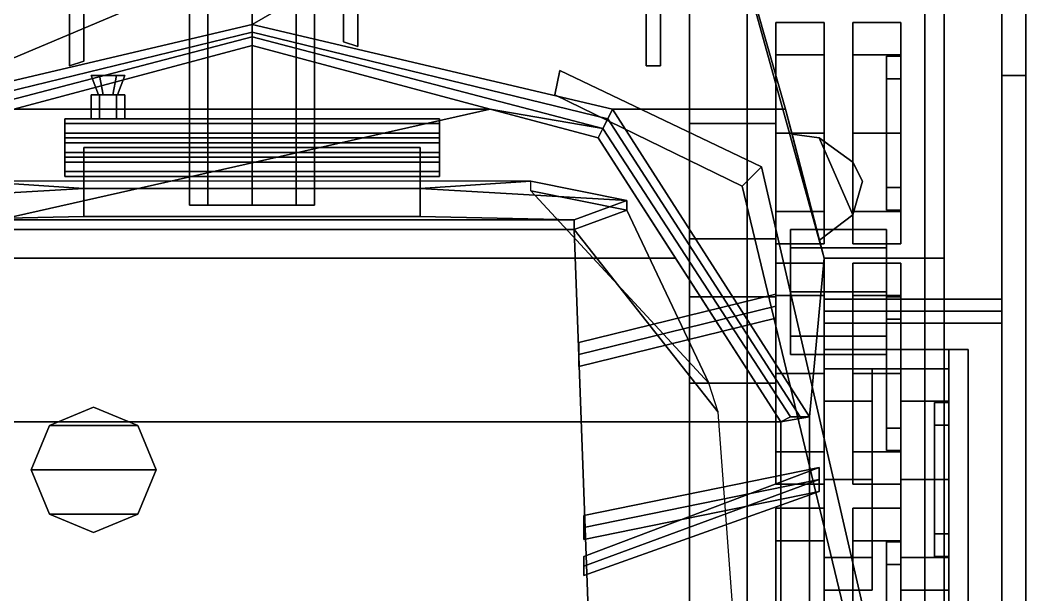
# Model space of a CAD drawing. Header units: millimetres. Extents: x -1.6 to 3, y -3 to 9.
# Drawn here: x -0.483 to 1.61, y -0.11 to 1.085 of the extents above; entities that cross this region are included whole.
import ezdxf

# ---------------------------------------------------------------- set-up
doc = ezdxf.new("R2010")
doc.units = ezdxf.units.MM
for name, color, linetype in [('mantlet', 5, 'Continuous'), ('mudguards', 6, 'Continuous'), ('screens', 4, 'Continuous'), ('tracks', 3, 'Continuous'), ('turret', 2, 'Continuous'), ('wheels', 2, 'Continuous')]:
    doc.layers.add(name, color=color, linetype=linetype)

msp = doc.modelspace()

# ---------------------------------------------------------------- linework, layer by layer
for points in [[(0.91, -2.1, 0.92), (0.91, -1.97, 0.38), (0.91, 2.22, 0.38), (0.91, 2.72, 0.92)], [(0.91, -2.43, 1.17), (0.91, -2.43, 0.92), (0.91, 2.72, 0.92), (0.91, 2.65, 1.17)], [(0.91, -0.99, 1.26), (0.91, -0.99, 1.17), (0.91, 2.65, 1.17), (0.91, 1.67, 1.26)], [(0.91, 2.22, 0.38), (0.91, -1.97, 0.38), (-0.91, -1.97, 0.38), (-0.91, 2.22, 0.38)], [(-0.91, 1.6, 1.59), (-1.11, 0.9, 1.67), (-0.75, 0.9, 1.67), (0.91, 1.6, 1.59)], [(0.91, 1.6, 1.59), (-0.75, 0.9, 1.67), (0, 1.076, 1.6499), (0.91, 1.6, 1.59)], [(0, 1.076, 1.6499), (0.75, 0.9, 1.67), (1.11, 0.9, 1.67), (0.91, 1.6, 1.59)], [(1.11, 0.9, 1.67), (1.11, 0.9, 1.26), (0.91, 1.6, 1.26), (0.91, 1.6, 1.59)], [(0.82, 0.99, 1.7006), (0.85, 0.99, 1.7006), (0.85, 1.3, 1.6651), (0.82, 1.29, 1.6663)], [(0.85, 1.3, 1.6651), (0.85, 0.99, 1.7006), (0.85, 0.99, 1.6597), (0.85, 1.3, 1.6243)], [(0.82, 1.29, 1.6254), (0.82, 0.99, 1.6597), (0.82, 0.99, 1.7006), (0.82, 1.29, 1.6663)], [(0.19, 1.04, 1.6949), (0.22, 1.03, 1.696), (0.22, 1.25, 1.6709), (0.19, 1.25, 1.6709)], [(0.19, 1.25, 1.63), (0.19, 1.04, 1.654), (0.19, 1.04, 1.6949), (0.19, 1.25, 1.6709)], [(0.22, 1.25, 1.6709), (0.22, 1.03, 1.696), (0.22, 1.03, 1.6551), (0.22, 1.25, 1.63)], [(-0.38, 0.99, 1.7006), (-0.35, 1, 1.6994), (-0.35, 1.19, 1.6777), (-0.38, 1.19, 1.6777)], [(-0.38, 1.19, 1.6369), (-0.38, 0.99, 1.6597), (-0.38, 0.99, 1.7006), (-0.38, 1.19, 1.6777)], [(-0.35, 1.19, 1.6777), (-0.35, 1, 1.6994), (-0.35, 1, 1.6586), (-0.35, 1.19, 1.6369)], [(0, 1.076, 1.6499), (-0.75, 0.9, 1.67), (-0.74, 0.88, 1.71), (0, 1.06, 1.69)], [(0, 1.06, 1.69), (0.74, 0.88, 1.71), (0.75, 0.9, 1.67), (0, 1.076, 1.6499)], [(-0.74, 0.88, 1.71), (-0.73, 0.86, 1.71), (0, 1.05, 1.69), (0, 1.06, 1.69)], [(0, 1.05, 1.69), (-0.73, 0.86, 1.71), (-0.4955, 0.9, 1.67), (0, 1.0324, 1.6549)], [(0, 1.05, 1.69), (0.73, 0.86, 1.71), (0.74, 0.88, 1.71), (0, 1.06, 1.69)], [(0, 1.0324, 1.6549), (0.4955, 0.9, 1.67), (0.73, 0.86, 1.71), (0, 1.05, 1.69)], [(0, 1.0324, 1.6549), (-0.4955, 0.9, 1.67), (0.4955, 0.9, 1.67), (0, 1.0324, 1.6549)], [(0.19, 1.04, 1.654), (0.22, 1.03, 1.6551), (0.22, 1.03, 1.696), (0.19, 1.04, 1.6949)], [(-0.38, 0.99, 1.6597), (-0.35, 1, 1.6586), (-0.35, 1, 1.6994), (-0.38, 0.99, 1.7006)], [(0.82, 0.99, 1.6597), (0.85, 0.99, 1.6597), (0.85, 0.99, 1.7006), (0.82, 0.99, 1.7006)], [(0.4955, 0.9, 1.67), (-0.881, 0.59, 1.67), (0.881, 0.59, 1.67), (0.72, 0.84, 1.67)], [(-0.72, 0.84, 1.67), (-0.881, 0.59, 1.67), (0.4955, 0.9, 1.67), (-0.4955, 0.9, 1.67)], [(0.4955, 0.9, 1.67), (0.72, 0.84, 1.67), (0.73, 0.86, 1.71)], [(0.74, 0.88, 1.71), (1.14, 0.26, 1.71), (1.16, 0.26, 1.67), (0.75, 0.9, 1.67)], [(0.75, 0.9, 1.67), (1.16, 0.26, 1.67), (1.19, 0.59, 1.67), (1.11, 0.9, 1.67)], [(1.1803, 0.6277, 1.43), (1.19, 0.59, 1.26), (1.11, 0.9, 1.26), (1.1234, 0.8481, 1.43)], [(1.1234, 0.8481, 1.65), (1.1234, 0.8481, 1.43), (1.11, 0.9, 1.26), (1.11, 0.9, 1.67)], [(1.19, 0.59, 1.67), (1.1803, 0.6277, 1.65), (1.1234, 0.8481, 1.65), (1.11, 0.9, 1.67)], [(0.73, 0.86, 1.71), (1.12, 0.26, 1.71), (1.14, 0.26, 1.71), (0.74, 0.88, 1.71)], [(0.72, 0.84, 1.67), (1.1, 0.25, 1.67), (1.12, 0.26, 1.71), (0.73, 0.86, 1.71)], [(1.09, 0.63, 0.51), (1.09, 0.87, 0.24), (0.91, 0.87, 0.24), (0.91, 0.63, 0.51)], [(0.91, 0.87, 0.17), (0.91, 0.87, 0.24), (1.09, 0.87, 0.24), (1.09, 0.87, 0.17)], [(0.91, 0.87, 0.24), (0.91, 0.33, 0.24), (0.91, 0.4233, 0.38), (0.91, 0.7456, 0.38)], [(0.91, 0.33, 0.17), (0.91, 0.87, 0.17), (1.09, 0.87, 0.17), (1.09, 0.33, 0.17)], [(0.91, 0.33, 0.24), (0.91, 0.87, 0.24), (0.91, 0.87, 0.17), (0.91, 0.33, 0.17)], [(1.09, 0.51, 0.51), (1.09, 0.33, 0.24), (1.09, 0.87, 0.24), (1.09, 0.63, 0.51)], [(1.09, 0.87, 0.17), (1.09, 0.87, 0.24), (1.09, 0.33, 0.24), (1.09, 0.33, 0.17)], [(1.18, 0.84, 1.43), (1.25, 0.68, 1.43), (1.1803, 0.6277, 1.43), (1.1234, 0.8481, 1.43)], [(1.1803, 0.6277, 1.65), (1.25, 0.68, 1.65), (1.18, 0.84, 1.65), (1.1234, 0.8481, 1.65)], [(1.1234, 0.8481, 1.65), (1.18, 0.84, 1.65), (1.18, 0.84, 1.43), (1.1234, 0.8481, 1.43)], [(1.25, 0.79, 1.43), (1.27, 0.75, 1.43), (1.25, 0.68, 1.43), (1.18, 0.84, 1.43)], [(1.25, 0.68, 1.65), (1.27, 0.75, 1.65), (1.25, 0.79, 1.65), (1.18, 0.84, 1.65)], [(1.18, 0.84, 1.65), (1.25, 0.79, 1.65), (1.25, 0.79, 1.43), (1.18, 0.84, 1.43)], [(1.25, 0.79, 1.65), (1.27, 0.75, 1.65), (1.27, 0.75, 1.43), (1.25, 0.79, 1.43)], [(1.25, 0.68, 1.43), (1.27, 0.75, 1.43), (1.27, 0.75, 1.65), (1.25, 0.68, 1.65)], [(1.1803, 0.6277, 1.43), (1.25, 0.68, 1.43), (1.25, 0.68, 1.65), (1.1803, 0.6277, 1.65)], [(0.91, 0.63, 0.51), (0.91, 0.51, 0.51), (1.09, 0.51, 0.51), (1.09, 0.63, 0.51)], [(1.19, 0.59, 1.67), (1.19, 0.59, 1.26), (1.1803, 0.6277, 1.43), (1.1803, 0.6277, 1.65)], [(-0.881, 0.59, 1.67), (-1.1, 0.25, 1.67), (1.1, 0.25, 1.67), (0.881, 0.59, 1.67)], [(1.16, -0.68, 1.67), (1.19, -0.99, 1.67), (1.19, 0.59, 1.67), (1.16, 0.26, 1.67)], [(1.19, -0.99, 1.67), (1.19, -0.99, 1.26), (1.19, 0.59, 1.26), (1.19, 0.59, 1.67)], [(0.91, 0.51, 0.51), (0.91, 0.33, 0.24), (1.09, 0.33, 0.24), (1.09, 0.51, 0.51)], [(1.19, 0.4, 1.67), (1.19, 0.36, 1.67), (1.45, 0.36, 1.67), (1.45, 0.4, 1.67)], [(1.45, 0.4, 1.67), (1.45, 0.4, 1.26), (1.19, 0.4, 1.26), (1.19, 0.4, 1.67)], [(1.45, 0.36, 1.67), (1.45, 0.36, 1.39), (1.45, 0.4, 1.39), (1.45, 0.4, 1.67)], [(1.49, 0.4, 1.26), (1.45, 0.4, 1.26), (1.45, 0.4, 1.39), (1.49, 0.4, 1.39)], [(1.49, 0.4, 1.39), (1.45, 0.4, 1.39), (1.45, -0.64, 1.39), (1.49, -0.64, 1.39)], [(1.49, -0.64, 1.39), (1.49, -0.64, 1.26), (1.49, 0.4, 1.26), (1.49, 0.4, 1.39)], [(1.19, 0.36, 1.67), (1.19, 0.36, 1.26), (1.45, 0.36, 1.26), (1.45, 0.36, 1.67)], [(1.45, 0.36, 1.39), (1.45, 0.36, 1.26), (1.45, -0.6, 1.26), (1.45, -0.6, 1.39)], [(1.09, 0.33, 0.17), (1.09, 0.33, 0.24), (0.91, 0.33, 0.24), (0.91, 0.33, 0.17)], [(1.14, 0.26, 1.71), (1.12, 0.26, 1.71), (1.1, 0.25, 1.67), (1.16, 0.26, 1.67)], [(1.1, 0.25, 1.67), (1.1, -0.66, 1.67), (1.16, -0.68, 1.67), (1.16, 0.26, 1.67)], [(-1.1, 0.25, 1.67), (-1.1, -0.66, 1.67), (1.1, -0.66, 1.67), (1.1, 0.25, 1.67)]]:
    msp.add_3dface(points)
at = {"layer": 'mantlet'}
for points in [[(-0.0919, 1.28, 2.0919), (-0.13, 1.28, 2), (-0.13, 0.7, 2), (-0.0919, 0.7, 2.0919)], [(-0.13, 1.28, 2), (-0.0919, 1.28, 1.9081), (-0.0919, 0.7, 1.9081), (-0.13, 0.7, 2)], [(0, 1.28, 2.13), (-0.0919, 1.28, 2.0919), (-0.0919, 0.7, 2.0919), (0, 0.7, 2.13)], [(-0.0919, 1.28, 1.9081), (0, 1.28, 1.87), (0, 0.7, 1.87), (-0.0919, 0.7, 1.9081)], [(0.0919, 1.28, 2.0919), (0, 1.28, 2.13), (0, 0.7, 2.13), (0.0919, 0.7, 2.0919)], [(0, 1.28, 1.87), (0.0919, 1.28, 1.9081), (0.0919, 0.7, 1.9081), (0, 0.7, 1.87)], [(0.13, 1.28, 2), (0.0919, 1.28, 2.0919), (0.0919, 0.7, 2.0919), (0.13, 0.7, 2)], [(0.0919, 1.28, 1.9081), (0.13, 1.28, 2), (0.13, 0.7, 2), (0.0919, 0.7, 1.9081)], [(-0.31, 0.93, 1.9827), (-0.32, 0.93, 2), (-0.335, 0.97, 2), (-0.3175, 0.97, 1.9697)], [(-0.32, 0.93, 2), (-0.31, 0.93, 2.0173), (-0.3175, 0.97, 2.0303), (-0.335, 0.97, 2)], [(-0.265, 0.97, 2), (-0.335, 0.97, 2), (-0.3175, 0.97, 2.0303), (-0.2825, 0.97, 2.0303)], [(-0.2825, 0.97, 1.9697), (-0.3175, 0.97, 1.9697), (-0.335, 0.97, 2), (-0.265, 0.97, 2)], [(-0.29, 0.93, 1.9827), (-0.31, 0.93, 1.9827), (-0.3175, 0.97, 1.9697), (-0.2825, 0.97, 1.9697)], [(-0.31, 0.93, 2.0173), (-0.29, 0.93, 2.0173), (-0.2825, 0.97, 2.0303), (-0.3175, 0.97, 2.0303)], [(-0.28, 0.93, 2), (-0.29, 0.93, 1.9827), (-0.2825, 0.97, 1.9697), (-0.265, 0.97, 2)], [(-0.29, 0.93, 2.0173), (-0.28, 0.93, 2), (-0.265, 0.97, 2), (-0.2825, 0.97, 2.0303)], [(-0.3175, 0.93, 2.0303), (-0.335, 0.93, 2), (-0.335, 0.88, 2), (-0.3175, 0.88, 2.0303)], [(-0.335, 0.93, 2), (-0.3175, 0.93, 1.9697), (-0.3175, 0.88, 1.9697), (-0.335, 0.88, 2)], [(-0.265, 0.93, 2), (-0.335, 0.93, 2), (-0.3175, 0.93, 2.0303), (-0.2825, 0.93, 2.0303)], [(-0.2825, 0.93, 1.9697), (-0.3175, 0.93, 1.9697), (-0.335, 0.93, 2), (-0.265, 0.93, 2)], [(-0.2825, 0.93, 2.0303), (-0.3175, 0.93, 2.0303), (-0.3175, 0.88, 2.0303), (-0.2825, 0.88, 2.0303)], [(-0.3175, 0.93, 1.9697), (-0.2825, 0.93, 1.9697), (-0.2825, 0.88, 1.9697), (-0.3175, 0.88, 1.9697)], [(-0.265, 0.93, 2), (-0.2825, 0.93, 2.0303), (-0.2825, 0.88, 2.0303), (-0.265, 0.88, 2)], [(-0.2825, 0.93, 1.9697), (-0.265, 0.93, 2), (-0.265, 0.88, 2), (-0.2825, 0.88, 1.9697)], [(0.39, 0.88, 2.04), (0.39, 0.88, 1.97), (-0.39, 0.88, 1.97), (-0.39, 0.88, 2.04)], [(-0.39, 0.88, 1.97), (-0.39, 0.84, 1.97), (-0.39, 0.84, 2.04), (-0.39, 0.88, 2.04)], [(0.39, 0.87, 2.06), (0.39, 0.88, 2.04), (-0.39, 0.88, 2.04), (-0.39, 0.87, 2.06)], [(-0.39, 0.88, 2.04), (-0.39, 0.84, 2.04), (-0.39, 0.83, 2.06), (-0.39, 0.87, 2.06)], [(-0.39, 0.85, 1.86), (-0.39, 0.8, 1.82), (-0.39, 0.84, 1.97), (-0.39, 0.88, 1.97)], [(0.39, 0.88, 1.97), (0.39, 0.85, 1.86), (-0.39, 0.85, 1.86), (-0.39, 0.88, 1.97)], [(0.39, 0.84, 2.04), (0.39, 0.84, 1.97), (0.39, 0.88, 1.97), (0.39, 0.88, 2.04)], [(0.39, 0.83, 2.06), (0.39, 0.84, 2.04), (0.39, 0.88, 2.04), (0.39, 0.87, 2.06)], [(0.39, 0.84, 1.97), (0.39, 0.8, 1.82), (0.39, 0.85, 1.86), (0.39, 0.88, 1.97)], [(-0.39, 0.87, 2.06), (-0.39, 0.83, 2.06), (-0.39, 0.77, 2.15), (-0.39, 0.81, 2.17)], [(0.39, 0.81, 2.17), (0.39, 0.87, 2.06), (-0.39, 0.87, 2.06), (-0.39, 0.81, 2.17)], [(0.39, 0.77, 2.15), (0.39, 0.83, 2.06), (0.39, 0.87, 2.06), (0.39, 0.81, 2.17)], [(-0.39, 0.83, 1.79), (-0.39, 0.81, 1.79), (-0.39, 0.8, 1.82), (-0.39, 0.85, 1.86)], [(0.39, 0.85, 1.86), (0.39, 0.83, 1.79), (-0.39, 0.83, 1.79), (-0.39, 0.85, 1.86)], [(-0.39, 0.84, 2.04), (-0.39, 0.84, 1.97), (0.39, 0.84, 1.97), (0.39, 0.84, 2.04)], [(-0.39, 0.83, 2.06), (-0.39, 0.84, 2.04), (0.39, 0.84, 2.04), (0.39, 0.83, 2.06)], [(-0.39, 0.84, 1.97), (-0.39, 0.8, 1.82), (0.39, 0.8, 1.82), (0.39, 0.84, 1.97)], [(0.39, 0.8, 1.82), (0.39, 0.81, 1.79), (0.39, 0.83, 1.79), (0.39, 0.85, 1.86)], [(-0.39, 0.77, 2.15), (-0.39, 0.83, 2.06), (0.39, 0.83, 2.06), (0.39, 0.77, 2.15)], [(0.39, 0.83, 1.79), (0.39, 0.81, 1.79), (-0.39, 0.81, 1.79), (-0.39, 0.83, 1.79)], [(-0.39, 0.81, 2.17), (-0.39, 0.77, 2.15), (-0.39, 0.76, 2.2), (-0.39, 0.79, 2.2)], [(0.39, 0.79, 2.2), (0.39, 0.81, 2.17), (-0.39, 0.81, 2.17), (-0.39, 0.79, 2.2)], [(-0.39, 0.8, 1.82), (-0.39, 0.81, 1.79), (0.39, 0.81, 1.79), (0.39, 0.8, 1.82)], [(0.39, 0.76, 2.2), (0.39, 0.77, 2.15), (0.39, 0.81, 2.17), (0.39, 0.79, 2.2)], [(-0.39, 0.79, 2.2), (-0.39, 0.76, 2.2), (0.39, 0.76, 2.2), (0.39, 0.79, 2.2)], [(-0.39, 0.76, 2.2), (-0.39, 0.77, 2.15), (0.39, 0.77, 2.15), (0.39, 0.76, 2.2)]]:
    msp.add_3dface(points, dxfattribs=at)
at = {"layer": 'mudguards'}
for points in [[(1.44, 1.6, 1.21), (1.44, 0.59, 1.21), (1.19, 0.59, 1.21), (0.91, 1.6, 1.21)], [(0.91, 1.6, 1.26), (1.19, 0.59, 1.26), (1.44, 0.59, 1.26), (1.44, 1.6, 1.26)], [(1.44, 0.59, 1.26), (1.44, 0.59, 1.21), (1.44, 1.6, 1.21), (1.44, 1.6, 1.26)], [(1.19, 0.59, 1.26), (1.19, -0.99, 1.26), (1.44, -0.99, 1.26), (1.44, 0.59, 1.26)], [(1.44, 0.59, 1.21), (1.44, -0.99, 1.21), (1.19, -0.99, 1.21), (1.19, 0.59, 1.21)], [(1.44, -0.99, 1.26), (1.44, -0.99, 1.21), (1.44, 0.59, 1.21), (1.44, 0.59, 1.26)]]:
    msp.add_3dface(points, dxfattribs=at)
at = {"layer": 'screens'}
for points in [[(1.56, 1.39, 0.52), (1.56, -1.56, 0.51), (1.56, -1.56, 1.67), (1.56, 1.39, 1.69)], [(1.61, 1.39, 0.52), (1.61, -1.56, 0.51), (1.56, -1.56, 0.51), (1.56, 1.39, 0.52)], [(1.56, 1.39, 1.69), (1.56, -1.56, 1.67), (1.56, -1.24, 1.71), (1.56, 0.97, 1.71)], [(1.61, 0.97, 1.71), (1.61, 1.39, 1.69), (1.56, 1.39, 1.69), (1.56, 0.97, 1.71)], [(1.61, -1.56, 1.67), (1.61, -1.56, 0.51), (1.61, 1.39, 0.52), (1.61, 1.39, 1.69)], [(1.61, -1.24, 1.71), (1.61, -1.56, 1.67), (1.61, 1.39, 1.69), (1.61, 0.97, 1.71)], [(1.06, 0.78, 1.76), (1.02, 0.74, 1.76), (0.63, 0.93, 1.76), (0.64, 0.98, 1.76)], [(0.63, 0.93, 1.91), (1.02, 0.74, 2.21), (1.06, 0.78, 2.2), (0.64, 0.98, 1.82)], [(0.64, 0.98, 1.76), (0.63, 0.93, 1.76), (0.63, 0.93, 1.91), (0.64, 0.98, 1.82)], [(0.64, 0.98, 1.82), (1.06, 0.78, 2.2), (1.06, 0.78, 1.76), (0.64, 0.98, 1.76)], [(1.56, 0.97, 1.71), (1.56, -1.24, 1.71), (1.61, -1.24, 1.71), (1.61, 0.97, 1.71)], [(0.63, 0.93, 1.76), (1.02, 0.74, 1.76), (1.02, 0.74, 2.21), (0.63, 0.93, 1.91)], [(1.3, -0.26, 1.76), (1.26, -0.26, 1.76), (1.02, 0.74, 1.76), (1.06, 0.78, 1.76)], [(1.02, 0.74, 2.21), (1.26, -0.26, 2.26), (1.3, -0.26, 2.26), (1.06, 0.78, 2.2)], [(1.06, 0.78, 2.2), (1.3, -0.26, 2.26), (1.3, -0.26, 1.76), (1.06, 0.78, 1.76)], [(1.02, 0.74, 1.76), (1.26, -0.26, 1.76), (1.26, -0.26, 2.26), (1.02, 0.74, 2.21)], [(0.68, 0.39, 2.155), (0.68, 0.415, 2.18), (1.09, 0.515, 2.18), (1.09, 0.49, 2.155)], [(0.68, 0.415, 2.18), (0.68, 0.39, 2.205), (1.09, 0.49, 2.205), (1.09, 0.515, 2.18)], [(1.19, 0.48, 1.545), (1.19, 0.505, 1.57), (1.56, 0.505, 1.57), (1.56, 0.48, 1.545)], [(1.19, 0.505, 1.57), (1.19, 0.48, 1.595), (1.56, 0.48, 1.595), (1.56, 0.505, 1.57)], [(0.68, 0.365, 2.18), (0.68, 0.39, 2.155), (1.09, 0.49, 2.155), (1.09, 0.465, 2.18)], [(0.68, 0.39, 2.205), (0.68, 0.365, 2.18), (1.09, 0.465, 2.18), (1.09, 0.49, 2.205)], [(1.19, 0.455, 1.57), (1.19, 0.48, 1.545), (1.56, 0.48, 1.545), (1.56, 0.455, 1.57)], [(1.19, 0.48, 1.595), (1.19, 0.455, 1.57), (1.56, 0.455, 1.57), (1.56, 0.48, 1.595)], [(0.69, 0.03, 2.175), (0.69, 0.055, 2.2), (1.18, 0.155, 2.2), (1.18, 0.13, 2.175)], [(0.69, 0.055, 2.2), (0.69, 0.03, 2.225), (1.18, 0.13, 2.225), (1.18, 0.155, 2.2)], [(0.69, -0.03, 1.83), (0.69, -0.05, 1.855), (1.18, 0.13, 1.855), (1.18, 0.155, 1.83)], [(0.69, -0.05, 1.805), (0.69, -0.03, 1.83), (1.18, 0.155, 1.83), (1.18, 0.13, 1.805)], [(0.69, 0.005, 2.2), (0.69, 0.03, 2.175), (1.18, 0.13, 2.175), (1.18, 0.105, 2.2)], [(0.69, 0.03, 2.225), (0.69, 0.005, 2.2), (1.18, 0.105, 2.2), (1.18, 0.13, 2.225)], [(0.69, -0.05, 1.855), (0.69, -0.07, 1.83), (1.18, 0.105, 1.83), (1.18, 0.13, 1.855)], [(0.69, -0.07, 1.83), (0.69, -0.05, 1.805), (1.18, 0.13, 1.805), (1.18, 0.105, 1.83)]]:
    msp.add_3dface(points, dxfattribs=at)
at = {"layer": 'tracks'}
for points in [[(1.03, 1.84), (1.03, -1.76), (1.03, -1.74, 0.04), (1.03, 1.84, 0.04)], [(1.03, 1.84, 0.04), (1.03, -1.74, 0.04), (1.4, -1.74, 0.04), (1.4, 1.84, 0.04)], [(1.4, 1.84), (1.4, -1.76), (1.03, -1.76), (1.03, 1.84)], [(1.4, 1.84, 1.07), (1.4, -1.09, 1.07), (1.03, -1.09, 1.07), (1.03, 1.84, 1.07)], [(1.03, 1.84, 1.07), (1.03, -1.09, 1.07), (1.03, -1.09, 1.11), (1.03, 1.84, 1.11)], [(1.03, 1.84, 1.11), (1.03, -1.09, 1.11), (1.4, -1.09, 1.11), (1.4, 1.84, 1.11)], [(1.4, -1.74, 0.04), (1.4, -1.76), (1.4, 1.84), (1.4, 1.84, 0.04)], [(1.4, -1.09, 1.11), (1.4, -1.09, 1.07), (1.4, 1.84, 1.07), (1.4, 1.84, 1.11)]]:
    msp.add_3dface(points, dxfattribs=at)
at = {"layer": 'turret'}
for points in [[(0.35, 0.82, 2.01), (0.35, 0.82, 1.97), (-0.35, 0.82, 1.97), (-0.35, 0.82, 2.01)], [(-0.35, 0.82, 1.97), (-0.35, 0.81, 1.94), (-0.35, 0.8, 2.06), (-0.35, 0.82, 2.01)], [(-0.35, 0.82, 2.01), (-0.35, 0.8, 2.06), (0.35, 0.8, 2.06), (0.35, 0.82, 2.01)], [(0.35, 0.82, 1.97), (0.35, 0.81, 1.94), (-0.35, 0.81, 1.94), (-0.35, 0.82, 1.97)], [(0.35, 0.8, 2.06), (0.35, 0.81, 1.94), (0.35, 0.82, 1.97), (0.35, 0.82, 2.01)], [(-0.35, 0.81, 1.94), (-0.35, 0.7348, 1.7708), (-0.35, 0.6768, 2.1547), (-0.35, 0.8, 2.06)], [(0.35, 0.81, 1.94), (0.35, 0.7348, 1.7708), (-0.35, 0.7348, 1.7708), (-0.35, 0.81, 1.94)], [(-0.35, 0.8, 2.06), (-0.35, 0.6768, 2.1547), (0.35, 0.6768, 2.1547), (0.35, 0.8, 2.06)], [(0.35, 0.6768, 2.1547), (0.35, 0.7348, 1.7708), (0.35, 0.81, 1.94), (0.35, 0.8, 2.06)], [(-0.78, 0.71, 1.92), (-0.35, 0.7348, 1.7708), (-0.58, 0.75, 1.67)], [(-0.67, 0.67, 2.2), (-0.35, 0.6768, 2.1547), (-0.35, 0.7348, 1.7708), (-0.78, 0.71, 1.92)], [(0.35, 0.7348, 1.7708), (0.58, 0.75, 1.67), (-0.58, 0.75, 1.67), (-0.35, 0.7348, 1.7708)], [(0.78, 0.71, 1.92), (0.58, 0.75, 1.67), (0.58, 0.75, 1.67), (0.35, 0.7348, 1.7708)], [(0.67, 0.67, 2.2), (0.78, 0.71, 1.92), (0.35, 0.7348, 1.7708), (0.35, 0.6768, 2.1547)], [(0.78, 0.69, 1.92), (0.58, 0.73, 1.67), (0.58, 0.75, 1.67), (0.78, 0.71, 1.92)], [(0.95, 0.33, 1.67), (0.95, 0.33, 1.67), (0.58, 0.73, 1.67), (0.78, 0.69, 1.92)], [(0.67, 0.65, 2.2), (0.78, 0.69, 1.92), (0.78, 0.71, 1.92), (0.67, 0.67, 2.2)], [(0.67, 0.67, 2.2), (0.35, 0.6768, 2.1547), (-0.35, 0.6768, 2.1547), (-0.67, 0.67, 2.2)], [(0.67, 0.65, 2.2), (0.67, 0.67, 2.2), (-0.67, 0.67, 2.2), (-0.67, 0.65, 2.2)], [(0.97, 0.27, 1.67), (0.95, 0.33, 1.67), (0.78, 0.69, 1.92), (0.67, 0.65, 2.2)], [(-0.67, 0.65, 2.2), (-0.7, -0.16, 2.31), (0.7, -0.16, 2.31), (0.67, 0.65, 2.2)], [(0.7, -0.16, 2.31), (1, -0.14, 1.67), (0.97, 0.27, 1.67), (0.67, 0.65, 2.2)], [(-0.4219, 0.2419, 2.33), (-0.33, 0.28, 2.32), (-0.33, 0.28, 2.2502), (-0.4219, 0.2419, 2.2554)], [(-0.2381, 0.2419, 2.33), (-0.33, 0.28, 2.32), (-0.33, 0.28, 2.32), (-0.4219, 0.2419, 2.33)], [(-0.33, 0.28, 2.32), (-0.2381, 0.2419, 2.33), (-0.2381, 0.2419, 2.2554), (-0.33, 0.28, 2.2502)], [(-0.46, 0.15, 2.34), (-0.4219, 0.2419, 2.33), (-0.4219, 0.2419, 2.2554), (-0.46, 0.15, 2.2679)], [(-0.2, 0.15, 2.34), (-0.2381, 0.2419, 2.33), (-0.4219, 0.2419, 2.33), (-0.46, 0.15, 2.34)], [(-0.2381, 0.2419, 2.33), (-0.2, 0.15, 2.34), (-0.2, 0.15, 2.2679), (-0.2381, 0.2419, 2.2554)], [(-0.4219, 0.0581, 2.35), (-0.46, 0.15, 2.34), (-0.46, 0.15, 2.2679), (-0.4219, 0.0581, 2.2804)], [(-0.2381, 0.0581, 2.35), (-0.2, 0.15, 2.34), (-0.46, 0.15, 2.34), (-0.4219, 0.0581, 2.35)], [(-0.2, 0.15, 2.34), (-0.2381, 0.0581, 2.35), (-0.2381, 0.0581, 2.2804), (-0.2, 0.15, 2.2679)], [(-0.33, 0.02, 2.36), (-0.4219, 0.0581, 2.35), (-0.4219, 0.0581, 2.2804), (-0.33, 0.02, 2.2856)], [(-0.33, 0.02, 2.36), (-0.2381, 0.0581, 2.35), (-0.4219, 0.0581, 2.35), (-0.33, 0.02, 2.36)], [(-0.2381, 0.0581, 2.35), (-0.33, 0.02, 2.36), (-0.33, 0.02, 2.2856), (-0.2381, 0.0581, 2.2804)]]:
    msp.add_3dface(points, dxfattribs=at)
at = {"layer": 'wheels'}
for points in [[(1.09, 1.0126, 0.1174), (1.09, 1.08, 0.28), (1.19, 1.08, 0.28), (1.19, 1.0126, 0.1174)], [(1.09, 1.0126, 0.1174), (1.09, 0.85, 0.05), (1.09, 0.6874, 0.1174), (1.09, 1.08, 0.28)], [(1.09, 1.08, 0.28), (1.09, 1.0126, 0.4426), (1.19, 1.0126, 0.4426), (1.19, 1.08, 0.28)], [(1.09, 1.08, 0.28), (1.09, 0.6874, 0.1174), (1.09, 0.62, 0.28), (1.09, 1.0126, 0.4426)], [(1.19, 0.6874, 0.4426), (1.19, 1.08, 0.28), (1.19, 1.0126, 0.4426), (1.19, 0.85, 0.51)], [(1.19, 0.62, 0.28), (1.19, 1.0126, 0.1174), (1.19, 1.08, 0.28), (1.19, 0.6874, 0.4426)], [(1.25, 1.0126, 0.1174), (1.25, 1.08, 0.28), (1.35, 1.08, 0.28), (1.35, 1.0126, 0.1174)], [(1.25, 1.0126, 0.1174), (1.25, 0.85, 0.05), (1.25, 0.6874, 0.1174), (1.25, 1.08, 0.28)], [(1.25, 1.08, 0.28), (1.25, 1.0126, 0.4426), (1.35, 1.0126, 0.4426), (1.35, 1.08, 0.28)], [(1.25, 1.08, 0.28), (1.25, 0.6874, 0.1174), (1.25, 0.62, 0.28), (1.25, 1.0126, 0.4426)], [(1.35, 1.0126, 0.1174), (1.35, 1.08, 0.28), (1.35, 1.01, 0.28), (1.35, 0.9631, 0.1669)], [(1.35, 1.08, 0.28), (1.35, 1.0126, 0.4426), (1.35, 0.9631, 0.3931), (1.35, 1.01, 0.28)], [(1.09, 0.85, 0.05), (1.09, 1.0126, 0.1174), (1.19, 1.0126, 0.1174), (1.19, 0.85, 0.05)], [(1.09, 1.0126, 0.4426), (1.09, 0.62, 0.28), (1.09, 0.6874, 0.4426), (1.09, 0.85, 0.51)], [(1.09, 1.0126, 0.4426), (1.09, 0.85, 0.51), (1.19, 0.85, 0.51), (1.19, 1.0126, 0.4426)], [(1.19, 0.6874, 0.1174), (1.19, 0.85, 0.05), (1.19, 1.0126, 0.1174), (1.19, 0.62, 0.28)], [(1.25, 0.85, 0.05), (1.25, 1.0126, 0.1174), (1.35, 1.0126, 0.1174), (1.35, 0.85, 0.05)], [(1.25, 1.0126, 0.4426), (1.25, 0.62, 0.28), (1.25, 0.6874, 0.4426), (1.25, 0.85, 0.51)], [(1.25, 1.0126, 0.4426), (1.25, 0.85, 0.51), (1.35, 0.85, 0.51), (1.35, 1.0126, 0.4426)], [(1.32, 0.9631, 0.3931), (1.32, 1.01, 0.28), (1.35, 1.01, 0.28), (1.35, 0.9631, 0.3931)], [(1.32, 0.69, 0.28), (1.32, 0.9631, 0.1669), (1.32, 1.01, 0.28), (1.32, 0.7369, 0.3931)], [(1.32, 1.01, 0.28), (1.32, 0.9631, 0.1669), (1.35, 0.9631, 0.1669), (1.35, 1.01, 0.28)], [(1.32, 0.7369, 0.3931), (1.32, 1.01, 0.28), (1.32, 0.9631, 0.3931), (1.32, 0.85, 0.44)], [(1.35, 0.85, 0.05), (1.35, 1.0126, 0.1174), (1.35, 0.9631, 0.1669), (1.35, 0.85, 0.12)], [(1.35, 1.0126, 0.4426), (1.35, 0.85, 0.51), (1.35, 0.85, 0.44), (1.35, 0.9631, 0.3931)], [(1.32, 0.9631, 0.1669), (1.32, 0.85, 0.12), (1.35, 0.85, 0.12), (1.35, 0.9631, 0.1669)], [(1.32, 0.7369, 0.1669), (1.32, 0.85, 0.12), (1.32, 0.9631, 0.1669), (1.32, 0.69, 0.28)], [(1.32, 0.85, 0.44), (1.32, 0.9631, 0.3931), (1.35, 0.9631, 0.3931), (1.35, 0.85, 0.44)], [(1.09, 0.6874, 0.1174), (1.09, 0.85, 0.05), (1.19, 0.85, 0.05), (1.19, 0.6874, 0.1174)], [(1.09, 0.85, 0.51), (1.09, 0.6874, 0.4426), (1.19, 0.6874, 0.4426), (1.19, 0.85, 0.51)], [(1.25, 0.6874, 0.1174), (1.25, 0.85, 0.05), (1.35, 0.85, 0.05), (1.35, 0.6874, 0.1174)], [(1.25, 0.85, 0.51), (1.25, 0.6874, 0.4426), (1.35, 0.6874, 0.4426), (1.35, 0.85, 0.51)], [(1.32, 0.85, 0.12), (1.32, 0.7369, 0.1669), (1.35, 0.7369, 0.1669), (1.35, 0.85, 0.12)], [(1.32, 0.7369, 0.3931), (1.32, 0.85, 0.44), (1.35, 0.85, 0.44), (1.35, 0.7369, 0.3931)], [(1.35, 0.6874, 0.1174), (1.35, 0.85, 0.05), (1.35, 0.85, 0.12), (1.35, 0.7369, 0.1669)], [(1.35, 0.85, 0.51), (1.35, 0.6874, 0.4426), (1.35, 0.7369, 0.3931), (1.35, 0.85, 0.44)], [(1.32, 0.69, 0.28), (1.32, 0.7369, 0.3931), (1.35, 0.7369, 0.3931), (1.35, 0.69, 0.28)], [(1.32, 0.7369, 0.1669), (1.32, 0.69, 0.28), (1.35, 0.69, 0.28), (1.35, 0.7369, 0.1669)], [(1.35, 0.6874, 0.4426), (1.35, 0.62, 0.28), (1.35, 0.69, 0.28), (1.35, 0.7369, 0.3931)], [(1.35, 0.62, 0.28), (1.35, 0.6874, 0.1174), (1.35, 0.7369, 0.1669), (1.35, 0.69, 0.28)], [(1.09, 0.6874, 0.4426), (1.09, 0.62, 0.28), (1.19, 0.62, 0.28), (1.19, 0.6874, 0.4426)], [(1.09, 0.62, 0.28), (1.09, 0.6874, 0.1174), (1.19, 0.6874, 0.1174), (1.19, 0.62, 0.28)], [(1.25, 0.6874, 0.4426), (1.25, 0.62, 0.28), (1.35, 0.62, 0.28), (1.35, 0.6874, 0.4426)], [(1.25, 0.62, 0.28), (1.25, 0.6874, 0.1174), (1.35, 0.6874, 0.1174), (1.35, 0.62, 0.28)], [(1.12, 0.6119, 0.8481), (1.12, 0.65, 0.94), (1.32, 0.65, 0.94), (1.32, 0.6119, 0.8481)], [(1.12, 0.65, 0.94), (1.12, 0.6119, 1.0319), (1.32, 0.6119, 1.0319), (1.32, 0.65, 0.94)], [(1.32, 0.52, 0.81), (1.32, 0.6119, 0.8481), (1.32, 0.65, 0.94), (1.32, 0.4281, 0.8481)], [(1.32, 0.4281, 0.8481), (1.32, 0.65, 0.94), (1.32, 0.6119, 1.0319), (1.32, 0.39, 0.94)], [(1.12, 0.52, 0.81), (1.12, 0.6119, 0.8481), (1.32, 0.6119, 0.8481), (1.32, 0.52, 0.81)], [(1.12, 0.6119, 1.0319), (1.12, 0.52, 1.07), (1.32, 0.52, 1.07), (1.32, 0.6119, 1.0319)], [(1.32, 0.39, 0.94), (1.32, 0.6119, 1.0319), (1.32, 0.52, 1.07), (1.32, 0.4281, 1.0319)], [(1.09, 0.58, 0.28), (1.09, 0.1874, 0.1174), (1.09, 0.12, 0.28), (1.09, 0.5126, 0.4426)], [(1.09, 0.58, 0.28), (1.09, 0.5126, 0.4426), (1.19, 0.5126, 0.4426), (1.19, 0.58, 0.28)], [(1.09, 0.5126, 0.1174), (1.09, 0.35, 0.05), (1.09, 0.1874, 0.1174), (1.09, 0.58, 0.28)], [(1.09, 0.5126, 0.1174), (1.09, 0.58, 0.28), (1.19, 0.58, 0.28), (1.19, 0.5126, 0.1174)], [(1.19, 0.1874, 0.4426), (1.19, 0.58, 0.28), (1.19, 0.5126, 0.4426), (1.19, 0.35, 0.51)], [(1.19, 0.12, 0.28), (1.19, 0.5126, 0.1174), (1.19, 0.58, 0.28), (1.19, 0.1874, 0.4426)], [(1.25, 0.58, 0.28), (1.25, 0.1874, 0.1174), (1.25, 0.12, 0.28), (1.25, 0.5126, 0.4426)], [(1.25, 0.58, 0.28), (1.25, 0.5126, 0.4426), (1.35, 0.5126, 0.4426), (1.35, 0.58, 0.28)], [(1.25, 0.5126, 0.1174), (1.25, 0.35, 0.05), (1.25, 0.1874, 0.1174), (1.25, 0.58, 0.28)], [(1.25, 0.5126, 0.1174), (1.25, 0.58, 0.28), (1.35, 0.58, 0.28), (1.35, 0.5126, 0.1174)], [(1.35, 0.58, 0.28), (1.35, 0.5126, 0.4426), (1.35, 0.4631, 0.3931), (1.35, 0.51, 0.28)], [(1.35, 0.5126, 0.1174), (1.35, 0.58, 0.28), (1.35, 0.51, 0.28), (1.35, 0.4631, 0.1669)], [(1.09, 0.5126, 0.4426), (1.09, 0.12, 0.28), (1.09, 0.1874, 0.4426), (1.09, 0.35, 0.51)], [(1.09, 0.35, 0.05), (1.09, 0.5126, 0.1174), (1.19, 0.5126, 0.1174), (1.19, 0.35, 0.05)], [(1.09, 0.5126, 0.4426), (1.09, 0.35, 0.51), (1.19, 0.35, 0.51), (1.19, 0.5126, 0.4426)], [(1.12, 0.4281, 0.8481), (1.12, 0.52, 0.81), (1.32, 0.52, 0.81), (1.32, 0.4281, 0.8481)], [(1.12, 0.52, 1.07), (1.12, 0.4281, 1.0319), (1.32, 0.4281, 1.0319), (1.32, 0.52, 1.07)], [(1.19, 0.1874, 0.1174), (1.19, 0.35, 0.05), (1.19, 0.5126, 0.1174), (1.19, 0.12, 0.28)], [(1.25, 0.5126, 0.4426), (1.25, 0.12, 0.28), (1.25, 0.1874, 0.4426), (1.25, 0.35, 0.51)], [(1.25, 0.35, 0.05), (1.25, 0.5126, 0.1174), (1.35, 0.5126, 0.1174), (1.35, 0.35, 0.05)], [(1.25, 0.5126, 0.4426), (1.25, 0.35, 0.51), (1.35, 0.35, 0.51), (1.35, 0.5126, 0.4426)], [(1.32, 0.19, 0.28), (1.32, 0.4631, 0.1669), (1.32, 0.51, 0.28), (1.32, 0.2369, 0.3931)], [(1.32, 0.2369, 0.3931), (1.32, 0.51, 0.28), (1.32, 0.4631, 0.3931), (1.32, 0.35, 0.44)], [(1.32, 0.4631, 0.3931), (1.32, 0.51, 0.28), (1.35, 0.51, 0.28), (1.35, 0.4631, 0.3931)], [(1.32, 0.51, 0.28), (1.32, 0.4631, 0.1669), (1.35, 0.4631, 0.1669), (1.35, 0.51, 0.28)], [(1.35, 0.35, 0.05), (1.35, 0.5126, 0.1174), (1.35, 0.4631, 0.1669), (1.35, 0.35, 0.12)], [(1.35, 0.5126, 0.4426), (1.35, 0.35, 0.51), (1.35, 0.35, 0.44), (1.35, 0.4631, 0.3931)], [(1.32, 0.2369, 0.1669), (1.32, 0.35, 0.12), (1.32, 0.4631, 0.1669), (1.32, 0.19, 0.28)], [(1.32, 0.4631, 0.1669), (1.32, 0.35, 0.12), (1.35, 0.35, 0.12), (1.35, 0.4631, 0.1669)], [(1.32, 0.35, 0.44), (1.32, 0.4631, 0.3931), (1.35, 0.4631, 0.3931), (1.35, 0.35, 0.44)], [(1.12, 0.39, 0.94), (1.12, 0.4281, 0.8481), (1.32, 0.4281, 0.8481), (1.32, 0.39, 0.94)], [(1.12, 0.4281, 1.0319), (1.12, 0.39, 0.94), (1.32, 0.39, 0.94), (1.32, 0.4281, 1.0319)], [(1.19, 0.36, 1.49), (1.19, 0.2926, 1.6526), (1.29, 0.2926, 1.6526), (1.29, 0.36, 1.49)], [(1.19, 0.36, 1.49), (1.19, -0.0326, 1.3274), (1.19, -0.1, 1.49), (1.19, 0.2926, 1.6526)], [(1.19, 0.2926, 1.3274), (1.19, 0.36, 1.49), (1.29, 0.36, 1.49), (1.29, 0.2926, 1.3274)], [(1.19, 0.2926, 1.3274), (1.19, 0.13, 1.26), (1.19, -0.0326, 1.3274), (1.19, 0.36, 1.49)], [(1.29, -0.0326, 1.6526), (1.29, 0.36, 1.49), (1.29, 0.2926, 1.6526), (1.29, 0.13, 1.72)], [(1.29, -0.1, 1.49), (1.29, 0.2926, 1.3274), (1.29, 0.36, 1.49), (1.29, -0.0326, 1.6526)], [(1.35, 0.36, 1.49), (1.35, 0.2926, 1.6526), (1.45, 0.2926, 1.6526), (1.45, 0.36, 1.49)], [(1.35, 0.36, 1.49), (1.35, -0.0326, 1.3274), (1.35, -0.1, 1.49), (1.35, 0.2926, 1.6526)], [(1.35, 0.2926, 1.3274), (1.35, 0.36, 1.49), (1.45, 0.36, 1.49), (1.45, 0.2926, 1.3274)], [(1.35, 0.2926, 1.3274), (1.35, 0.13, 1.26), (1.35, -0.0326, 1.3274), (1.35, 0.36, 1.49)], [(1.45, 0.36, 1.49), (1.45, 0.2926, 1.6526), (1.45, 0.2431, 1.6031), (1.45, 0.29, 1.49)], [(1.45, 0.2926, 1.3274), (1.45, 0.36, 1.49), (1.45, 0.29, 1.49), (1.45, 0.2431, 1.3769)], [(1.09, 0.1874, 0.1174), (1.09, 0.35, 0.05), (1.19, 0.35, 0.05), (1.19, 0.1874, 0.1174)], [(1.09, 0.35, 0.51), (1.09, 0.1874, 0.4426), (1.19, 0.1874, 0.4426), (1.19, 0.35, 0.51)], [(1.25, 0.1874, 0.1174), (1.25, 0.35, 0.05), (1.35, 0.35, 0.05), (1.35, 0.1874, 0.1174)], [(1.25, 0.35, 0.51), (1.25, 0.1874, 0.4426), (1.35, 0.1874, 0.4426), (1.35, 0.35, 0.51)], [(1.32, 0.35, 0.12), (1.32, 0.2369, 0.1669), (1.35, 0.2369, 0.1669), (1.35, 0.35, 0.12)], [(1.32, 0.2369, 0.3931), (1.32, 0.35, 0.44), (1.35, 0.35, 0.44), (1.35, 0.2369, 0.3931)], [(1.35, 0.1874, 0.1174), (1.35, 0.35, 0.05), (1.35, 0.35, 0.12), (1.35, 0.2369, 0.1669)], [(1.35, 0.35, 0.51), (1.35, 0.1874, 0.4426), (1.35, 0.2369, 0.3931), (1.35, 0.35, 0.44)], [(1.19, 0.2926, 1.6526), (1.19, -0.1, 1.49), (1.19, -0.0326, 1.6526), (1.19, 0.13, 1.72)], [(1.19, 0.13, 1.26), (1.19, 0.2926, 1.3274), (1.29, 0.2926, 1.3274), (1.29, 0.13, 1.26)], [(1.19, 0.2926, 1.6526), (1.19, 0.13, 1.72), (1.29, 0.13, 1.72), (1.29, 0.2926, 1.6526)], [(1.29, -0.0326, 1.3274), (1.29, 0.13, 1.26), (1.29, 0.2926, 1.3274), (1.29, -0.1, 1.49)], [(1.35, 0.2926, 1.6526), (1.35, -0.1, 1.49), (1.35, -0.0326, 1.6526), (1.35, 0.13, 1.72)], [(1.35, 0.13, 1.26), (1.35, 0.2926, 1.3274), (1.45, 0.2926, 1.3274), (1.45, 0.13, 1.26)], [(1.35, 0.2926, 1.6526), (1.35, 0.13, 1.72), (1.45, 0.13, 1.72), (1.45, 0.2926, 1.6526)], [(1.42, 0.2431, 1.6031), (1.42, 0.29, 1.49), (1.45, 0.29, 1.49), (1.45, 0.2431, 1.6031)], [(1.42, -0.03, 1.49), (1.42, 0.2431, 1.3769), (1.42, 0.29, 1.49), (1.42, 0.0169, 1.6031)], [(1.42, 0.0169, 1.6031), (1.42, 0.29, 1.49), (1.42, 0.2431, 1.6031), (1.42, 0.13, 1.65)], [(1.42, 0.29, 1.49), (1.42, 0.2431, 1.3769), (1.45, 0.2431, 1.3769), (1.45, 0.29, 1.49)], [(1.45, 0.13, 1.26), (1.45, 0.2926, 1.3274), (1.45, 0.2431, 1.3769), (1.45, 0.13, 1.33)], [(1.45, 0.2926, 1.6526), (1.45, 0.13, 1.72), (1.45, 0.13, 1.65), (1.45, 0.2431, 1.6031)], [(1.32, 0.19, 0.28), (1.32, 0.2369, 0.3931), (1.35, 0.2369, 0.3931), (1.35, 0.19, 0.28)], [(1.32, 0.2369, 0.1669), (1.32, 0.19, 0.28), (1.35, 0.19, 0.28), (1.35, 0.2369, 0.1669)], [(1.35, 0.1874, 0.4426), (1.35, 0.12, 0.28), (1.35, 0.19, 0.28), (1.35, 0.2369, 0.3931)], [(1.35, 0.12, 0.28), (1.35, 0.1874, 0.1174), (1.35, 0.2369, 0.1669), (1.35, 0.19, 0.28)], [(1.42, 0.2431, 1.3769), (1.42, 0.13, 1.33), (1.45, 0.13, 1.33), (1.45, 0.2431, 1.3769)], [(1.42, 0.0169, 1.3769), (1.42, 0.13, 1.33), (1.42, 0.2431, 1.3769), (1.42, -0.03, 1.49)], [(1.42, 0.13, 1.65), (1.42, 0.2431, 1.6031), (1.45, 0.2431, 1.6031), (1.45, 0.13, 1.65)], [(1.09, 0.1874, 0.4426), (1.09, 0.12, 0.28), (1.19, 0.12, 0.28), (1.19, 0.1874, 0.4426)], [(1.09, 0.12, 0.28), (1.09, 0.1874, 0.1174), (1.19, 0.1874, 0.1174), (1.19, 0.12, 0.28)], [(1.25, 0.1874, 0.4426), (1.25, 0.12, 0.28), (1.35, 0.12, 0.28), (1.35, 0.1874, 0.4426)], [(1.25, 0.12, 0.28), (1.25, 0.1874, 0.1174), (1.35, 0.1874, 0.1174), (1.35, 0.12, 0.28)], [(1.19, -0.0326, 1.3274), (1.19, 0.13, 1.26), (1.29, 0.13, 1.26), (1.29, -0.0326, 1.3274)], [(1.19, 0.13, 1.72), (1.19, -0.0326, 1.6526), (1.29, -0.0326, 1.6526), (1.29, 0.13, 1.72)], [(1.35, -0.0326, 1.3274), (1.35, 0.13, 1.26), (1.45, 0.13, 1.26), (1.45, -0.0326, 1.3274)], [(1.35, 0.13, 1.72), (1.35, -0.0326, 1.6526), (1.45, -0.0326, 1.6526), (1.45, 0.13, 1.72)], [(1.42, 0.13, 1.33), (1.42, 0.0169, 1.3769), (1.45, 0.0169, 1.3769), (1.45, 0.13, 1.33)], [(1.42, 0.0169, 1.6031), (1.42, 0.13, 1.65), (1.45, 0.13, 1.65), (1.45, 0.0169, 1.6031)], [(1.45, -0.0326, 1.3274), (1.45, 0.13, 1.26), (1.45, 0.13, 1.33), (1.45, 0.0169, 1.3769)], [(1.45, 0.13, 1.72), (1.45, -0.0326, 1.6526), (1.45, 0.0169, 1.6031), (1.45, 0.13, 1.65)], [(1.09, 0.07, 0.28), (1.09, -0.3226, 0.1174), (1.09, -0.39, 0.28), (1.09, 0.0026, 0.4426)], [(1.09, 0.07, 0.28), (1.09, 0.0026, 0.4426), (1.19, 0.0026, 0.4426), (1.19, 0.07, 0.28)], [(1.09, 0.0026, 0.1174), (1.09, -0.16, 0.05), (1.09, -0.3226, 0.1174), (1.09, 0.07, 0.28)], [(1.09, 0.0026, 0.1174), (1.09, 0.07, 0.28), (1.19, 0.07, 0.28), (1.19, 0.0026, 0.1174)], [(1.19, -0.39, 0.28), (1.19, 0.0026, 0.1174), (1.19, 0.07, 0.28), (1.19, -0.3226, 0.4426)], [(1.19, -0.3226, 0.4426), (1.19, 0.07, 0.28), (1.19, 0.0026, 0.4426), (1.19, -0.16, 0.51)], [(1.25, 0.07, 0.28), (1.25, -0.3226, 0.1174), (1.25, -0.39, 0.28), (1.25, 0.0026, 0.4426)], [(1.25, 0.07, 0.28), (1.25, 0.0026, 0.4426), (1.35, 0.0026, 0.4426), (1.35, 0.07, 0.28)], [(1.25, 0.0026, 0.1174), (1.25, -0.16, 0.05), (1.25, -0.3226, 0.1174), (1.25, 0.07, 0.28)], [(1.25, 0.0026, 0.1174), (1.25, 0.07, 0.28), (1.35, 0.07, 0.28), (1.35, 0.0026, 0.1174)], [(1.35, 0.07, 0.28), (1.35, 0.0026, 0.4426), (1.35, -0.0469, 0.3931), (1.35, 0, 0.28)], [(1.35, 0.0026, 0.1174), (1.35, 0.07, 0.28), (1.35, 0, 0.28), (1.35, -0.0469, 0.1669)], [(1.09, 0.0026, 0.4426), (1.09, -0.39, 0.28), (1.09, -0.3226, 0.4426), (1.09, -0.16, 0.51)], [(1.09, -0.16, 0.05), (1.09, 0.0026, 0.1174), (1.19, 0.0026, 0.1174), (1.19, -0.16, 0.05)], [(1.09, 0.0026, 0.4426), (1.09, -0.16, 0.51), (1.19, -0.16, 0.51), (1.19, 0.0026, 0.4426)], [(1.19, -0.3226, 0.1174), (1.19, -0.16, 0.05), (1.19, 0.0026, 0.1174), (1.19, -0.39, 0.28)], [(1.25, 0.0026, 0.4426), (1.25, -0.39, 0.28), (1.25, -0.3226, 0.4426), (1.25, -0.16, 0.51)], [(1.25, -0.16, 0.05), (1.25, 0.0026, 0.1174), (1.35, 0.0026, 0.1174), (1.35, -0.16, 0.05)], [(1.25, 0.0026, 0.4426), (1.25, -0.16, 0.51), (1.35, -0.16, 0.51), (1.35, 0.0026, 0.4426)], [(1.35, -0.16, 0.05), (1.35, 0.0026, 0.1174), (1.35, -0.0469, 0.1669), (1.35, -0.16, 0.12)], [(1.35, 0.0026, 0.4426), (1.35, -0.16, 0.51), (1.35, -0.16, 0.44), (1.35, -0.0469, 0.3931)], [(1.42, -0.03, 1.49), (1.42, 0.0169, 1.6031), (1.45, 0.0169, 1.6031), (1.45, -0.03, 1.49)], [(1.42, 0.0169, 1.3769), (1.42, -0.03, 1.49), (1.45, -0.03, 1.49), (1.45, 0.0169, 1.3769)], [(1.45, -0.0326, 1.6526), (1.45, -0.1, 1.49), (1.45, -0.03, 1.49), (1.45, 0.0169, 1.6031)], [(1.45, -0.1, 1.49), (1.45, -0.0326, 1.3274), (1.45, 0.0169, 1.3769), (1.45, -0.03, 1.49)], [(1.32, -0.2731, 0.3931), (1.32, 0, 0.28), (1.32, -0.0469, 0.3931), (1.32, -0.16, 0.44)], [(1.32, -0.32, 0.28), (1.32, -0.0469, 0.1669), (1.32, 0, 0.28), (1.32, -0.2731, 0.3931)], [(1.32, -0.0469, 0.3931), (1.32, 0, 0.28), (1.35, 0, 0.28), (1.35, -0.0469, 0.3931)], [(1.32, 0, 0.28), (1.32, -0.0469, 0.1669), (1.35, -0.0469, 0.1669), (1.35, 0, 0.28)], [(1.19, -0.0326, 1.6526), (1.19, -0.1, 1.49), (1.29, -0.1, 1.49), (1.29, -0.0326, 1.6526)], [(1.19, -0.1, 1.49), (1.19, -0.0326, 1.3274), (1.29, -0.0326, 1.3274), (1.29, -0.1, 1.49)], [(1.35, -0.0326, 1.6526), (1.35, -0.1, 1.49), (1.45, -0.1, 1.49), (1.45, -0.0326, 1.6526)], [(1.35, -0.1, 1.49), (1.35, -0.0326, 1.3274), (1.45, -0.0326, 1.3274), (1.45, -0.1, 1.49)], [(1.32, -0.2731, 0.1669), (1.32, -0.16, 0.12), (1.32, -0.0469, 0.1669), (1.32, -0.32, 0.28)], [(1.32, -0.0469, 0.1669), (1.32, -0.16, 0.12), (1.35, -0.16, 0.12), (1.35, -0.0469, 0.1669)], [(1.32, -0.16, 0.44), (1.32, -0.0469, 0.3931), (1.35, -0.0469, 0.3931), (1.35, -0.16, 0.44)]]:
    msp.add_3dface(points, dxfattribs=at)

doc.saveas('drawing.dxf')
